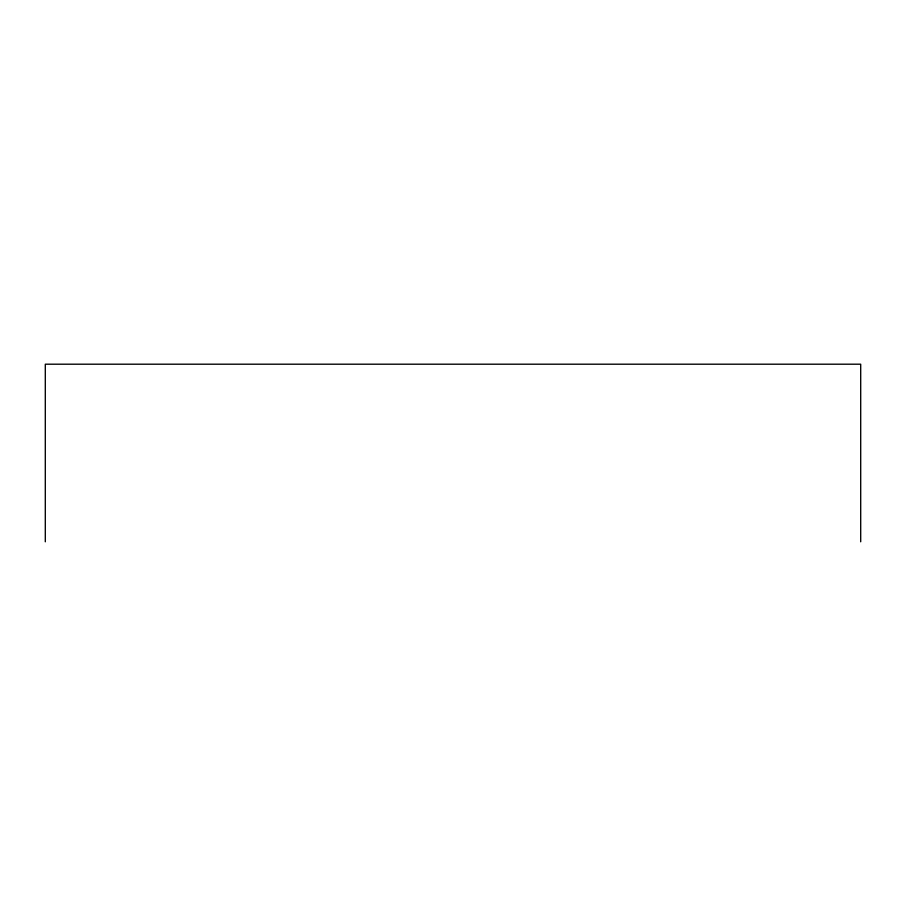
<?xml version="1.0" encoding="UTF-8"?>
<svg xmlns="http://www.w3.org/2000/svg" width="906" height="906" viewBox="0 0 906 906"><rect width="100%" height="100%" fill="white"/><g stroke="black" fill="none" stroke-linecap="round" stroke-linejoin="round"><path stroke-width="1.36" d="M860.7 541.799L860.7 364.201L45.3 364.201L45.3 541.799"/></g></svg>
